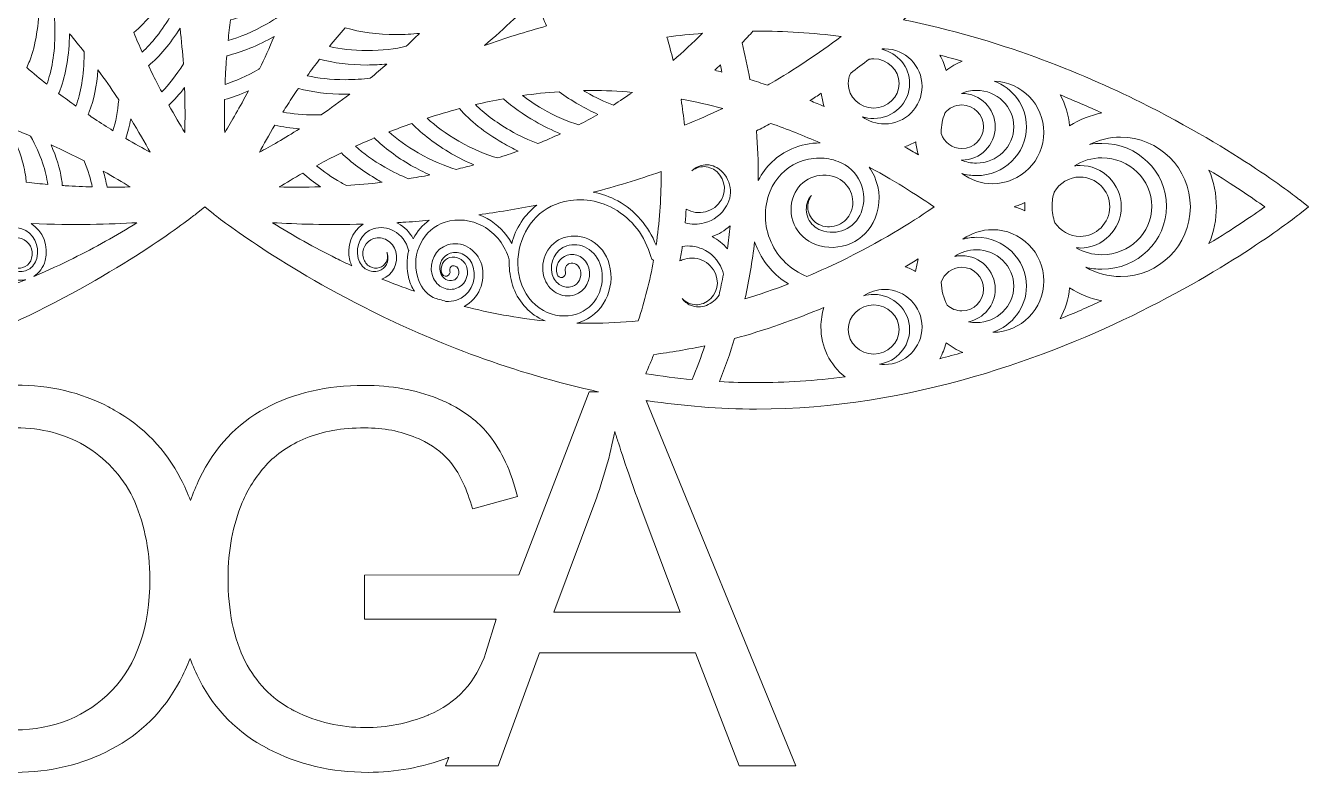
# Model space of a CAD drawing. Header units: millimetres. Extents: x -93 to 1481, y -1464 to 298.
# Drawn here: x 677 to 1119.8, y -1463.5 to -1205.6 of the extents above; entities that cross this region are included whole.
import ezdxf

# ---------------------------------------------------------------- set-up
doc = ezdxf.new("R2010")
doc.units = ezdxf.units.MM
doc.header["$MEASUREMENT"] = 0
doc.layers.add('Layer 1', color=7, linetype='Continuous')

msp = doc.modelspace()

# ---------------------------------------------------------------- linework, layer by layer
at = {"layer": 'Layer 1', "lineweight": 0}
for points, knots in [([(1116.83, -1265.8), (1115.97, -1265.11), (1095.41, -1248.71), (1061.91, -1232.06), (1041.16, -1221.74), (1012.66, -1210.11), (979.99, -1203.56), (1005.01, -1181.55), (1023.87, -1157.23), (1036.69, -1137.92), (1057.37, -1106.75), (1066.98, -1082.26), (1067.38, -1081.24), (1067.38, -1081.24), (1068.76, -1077.69), (1068.76, -1077.69), (1068.76, -1077.69), (1064.99, -1077.11), (1064.99, -1077.11), (1063.9, -1076.94), (1037.9, -1073.01), (1000.56, -1075.34), (977.43, -1076.79), (946.93, -1080.96), (915.37, -1091.62), (926.03, -1060.05), (930.2, -1029.56), (931.64, -1006.43), (933.97, -969.09), (930.05, -943.08), (929.88, -941.99), (929.88, -941.99), (929.3, -938.23), (929.3, -938.23), (929.3, -938.23), (925.75, -939.61), (925.75, -939.61), (924.72, -940.01), (900.24, -949.61), (869.07, -970.3), (849.76, -983.12), (825.43, -1001.98), (803.43, -1026.99), (796.88, -994.32), (785.24, -965.83), (774.93, -945.08), (758.28, -911.57), (741.88, -891.01), (741.19, -890.16), (741.19, -890.16), (738.8, -887.19), (738.8, -887.19), (738.8, -887.19), (736.41, -890.16), (736.41, -890.16), (735.72, -891.01), (719.32, -911.57), (702.67, -945.08), (692.36, -965.83), (680.72, -994.32), (674.17, -1026.99), (652.17, -1001.98), (627.84, -983.12), (608.53, -970.3), (577.36, -949.61), (552.88, -940.01), (551.85, -939.61), (551.85, -939.61), (548.3, -938.23), (548.3, -938.23), (548.3, -938.23), (547.72, -941.99), (547.72, -941.99), (547.55, -943.08), (543.63, -969.09), (545.96, -1006.43), (547.4, -1029.56), (551.57, -1060.05), (562.23, -1091.62), (530.67, -1080.96), (500.17, -1076.79), (477.04, -1075.34), (439.7, -1073.01), (413.7, -1076.94), (412.61, -1077.11), (412.61, -1077.11), (408.84, -1077.69), (408.84, -1077.69), (408.84, -1077.69), (410.22, -1081.24), (410.22, -1081.24), (410.62, -1082.26), (420.23, -1106.75), (440.91, -1137.92), (453.73, -1157.23), (472.59, -1181.55), (497.61, -1203.56), (464.94, -1210.11), (436.44, -1221.74), (415.69, -1232.06), (382.19, -1248.71), (361.63, -1265.11), (360.77, -1265.8), (360.77, -1265.8), (357.8, -1268.19), (357.8, -1268.19), (357.8, -1268.19), (360.77, -1270.57), (360.77, -1270.57), (361.63, -1271.26), (382.19, -1287.67), (415.69, -1304.32), (444.76, -1318.76), (488.99, -1335.81), (538.64, -1337.82), (538.64, -1337.82), (584.58, -1406.53), (584.58, -1406.53), (584.58, -1406.53), (584.58, -1461.27), (584.58, -1461.27), (584.58, -1461.27), (584.67, -1461.27), (584.67, -1461.27), (584.67, -1461.27), (584.67, -1461.32), (584.67, -1461.32), (584.67, -1461.32), (601.77, -1461.32), (601.77, -1461.32), (601.77, -1461.32), (601.77, -1406.58), (601.77, -1406.58), (601.77, -1406.58), (608.56, -1396.76), (608.56, -1396.76), (608.56, -1397.28), (608.55, -1397.81), (608.55, -1398.34), (608.55, -1409.68), (611.14, -1420.43), (616.33, -1430.6), (621.52, -1440.76), (629.14, -1448.79), (639.2, -1454.66), (639.85, -1455.04), (640.51, -1455.41), (641.17, -1455.76), (650.77, -1460.93), (661.56, -1463.52), (673.55, -1463.52), (685.35, -1463.52), (696.34, -1460.86), (706.52, -1455.54), (716.71, -1450.23), (724.58, -1442.4), (730.14, -1432.05), (731.5, -1429.51), (732.7, -1426.89), (733.73, -1424.18), (734.69, -1426.77), (735.79, -1429.29), (737.05, -1431.74), (742.34, -1442.03), (750.17, -1449.89), (760.54, -1455.32), (760.56, -1455.33), (760.57, -1455.33), (760.58, -1455.34), (760.6, -1455.35), (760.61, -1455.36), (760.63, -1455.37), (771, -1460.8), (782.53, -1463.52), (795.22, -1463.52), (804.63, -1463.52), (813.79, -1461.83), (822.73, -1458.45), (822.82, -1458.42), (822.92, -1458.38), (823.01, -1458.34), (823.01, -1458.34), (821.88, -1461.27), (821.88, -1461.27), (821.88, -1461.27), (821.98, -1461.27), (821.98, -1461.27), (821.98, -1461.27), (821.97, -1461.32), (821.97, -1461.32), (821.97, -1461.32), (840.12, -1461.32), (840.12, -1461.32), (840.12, -1461.32), (854.32, -1422.18), (854.32, -1422.18), (854.32, -1422.18), (908.28, -1422.18), (908.28, -1422.18), (908.28, -1422.18), (923.34, -1461.27), (923.34, -1461.27), (923.34, -1461.27), (923.4, -1461.27), (923.4, -1461.27), (923.4, -1461.27), (923.42, -1461.32), (923.42, -1461.32), (923.42, -1461.32), (942.9, -1461.32), (942.9, -1461.32), (942.9, -1461.32), (891.24, -1335.09), (891.24, -1335.09), (891.44, -1335.12), (891.65, -1335.15), (891.85, -1335.18), (891.84, -1335.17), (891.84, -1335.15), (891.83, -1335.14), (903.9, -1336.96), (916.44, -1338.02), (929.3, -1338.02), (982.85, -1338.02), (1030.97, -1319.69), (1061.91, -1304.32), (1095.41, -1287.67), (1115.97, -1271.26), (1116.83, -1270.57), (1116.83, -1270.57), (1119.8, -1268.19), (1119.8, -1268.19), (1119.8, -1268.19), (1116.83, -1265.8), (1116.83, -1265.8)], [0, 0, 0, 0, 1, 1, 1, 2, 2, 2, 3, 3, 3, 4, 4, 4, 5, 5, 5, 6, 6, 6, 7, 7, 7, 8, 8, 8, 9, 9, 9, 10, 10, 10, 11, 11, 11, 12, 12, 12, 13, 13, 13, 14, 14, 14, 15, 15, 15, 16, 16, 16, 17, 17, 17, 18, 18, 18, 19, 19, 19, 20, 20, 20, 21, 21, 21, 22, 22, 22, 23, 23, 23, 24, 24, 24, 25, 25, 25, 26, 26, 26, 27, 27, 27, 28, 28, 28, 29, 29, 29, 30, 30, 30, 31, 31, 31, 32, 32, 32, 33, 33, 33, 34, 34, 34, 35, 35, 35, 36, 36, 36, 37, 37, 37, 38, 38, 38, 39, 39, 39, 40, 40, 40, 41, 41, 41, 42, 42, 42, 43, 43, 43, 44, 44, 44, 45, 45, 45, 46, 46, 46, 47, 47, 47, 48, 48, 48, 49, 49, 49, 50, 50, 50, 51, 51, 51, 52, 52, 52, 53, 53, 53, 54, 54, 54, 55, 55, 55, 56, 56, 56, 57, 57, 57, 58, 58, 58, 59, 59, 59, 60, 60, 60, 61, 61, 61, 62, 62, 62, 63, 63, 63, 64, 64, 64, 65, 65, 65, 66, 66, 66, 67, 67, 67, 68, 68, 68, 69, 69, 69, 70, 70, 70, 71, 71, 71, 72, 72, 72, 73, 73, 73, 74, 74, 74, 75, 75, 75, 76, 76, 76, 77, 77, 77, 78, 78, 78, 78]), ([(726.76, -1192.55), (727.12, -1191.92), (727.47, -1191.29), (727.81, -1190.65), (728.31, -1193.27), (728.75, -1195.84), (729.15, -1198.35), (728.6, -1199.42), (728.02, -1200.5), (727.38, -1201.61), (724.04, -1207.39), (720.43, -1211.77), (717.2, -1214.72), (716.23, -1212.57), (715.26, -1210.32), (714.3, -1208), (718.68, -1204.36), (723.09, -1198.9), (726.76, -1192.55)], [0, 0, 0, 0, 1, 1, 1, 2, 2, 2, 3, 3, 3, 4, 4, 4, 5, 5, 5, 6, 6, 6, 6]), ([(764.36, -1196.75), (765.8, -1195.91), (767.19, -1195.04), (768.53, -1194.14), (767.7, -1196.59), (766.84, -1198.98), (765.96, -1201.3), (764.27, -1202.51), (762.41, -1203.72), (760.37, -1204.9), (755.4, -1207.77), (750.78, -1209.64), (746.87, -1210.7), (747.1, -1208.38), (747.38, -1205.99), (747.71, -1203.53), (752.88, -1202.37), (758.7, -1200.01), (764.36, -1196.75)], [0, 0, 0, 0, 1, 1, 1, 2, 2, 2, 3, 3, 3, 4, 4, 4, 5, 5, 5, 6, 6, 6, 6]), ([(855.06, -1194.12), (854.76, -1195.74), (854.68, -1197.4), (854.84, -1199.05), (855.05, -1201.35), (855.72, -1203.61), (856.83, -1205.68), (849.7, -1207.65), (842.55, -1209.89), (835.41, -1212.41), (842.31, -1206.5), (848.87, -1200.39), (855.06, -1194.12)], [0, 0, 0, 0, 1, 1, 1, 2, 2, 2, 3, 3, 3, 4, 4, 4, 4]), ([(684.27, -1225.8), (681.98, -1223.98), (679.66, -1222.07), (677.33, -1220.06), (677.69, -1219.32), (678.04, -1218.54), (678.36, -1217.7), (680.45, -1212.3), (681.6, -1205.17), (681.6, -1197.62), (681.6, -1197.35), (681.6, -1197.09), (681.6, -1196.82), (683.42, -1198.69), (685.19, -1200.56), (686.89, -1202.44), (687.02, -1204.11), (687.09, -1205.87), (687.09, -1207.72), (687.09, -1215.31), (685.88, -1221.52), (684.27, -1225.8)], [0, 0, 0, 0, 1, 1, 1, 2, 2, 2, 3, 3, 3, 4, 4, 4, 5, 5, 5, 6, 6, 6, 7, 7, 7, 7]), ([(688.36, -1228.98), (688.53, -1228.6), (688.7, -1228.21), (688.85, -1227.8), (690.88, -1222.55), (692.02, -1215.67), (692.09, -1208.37), (693.86, -1210.46), (695.54, -1212.54), (697.15, -1214.59), (697.16, -1214.81), (697.16, -1215.03), (697.16, -1215.25), (697.16, -1222.87), (695.94, -1229.08), (694.32, -1233.37), (692.38, -1231.99), (690.39, -1230.52), (688.36, -1228.98)], [0, 0, 0, 0, 1, 1, 1, 2, 2, 2, 3, 3, 3, 4, 4, 4, 5, 5, 5, 6, 6, 6, 6]), ([(719.39, -1219.44), (723.17, -1216.27), (726.96, -1211.76), (730.27, -1206.5), (730.79, -1210.86), (731.16, -1214.99), (731.42, -1218.83), (728.94, -1222.8), (726.35, -1226.01), (723.93, -1228.46), (722.97, -1226.64), (721.99, -1224.75), (721.02, -1222.8), (720.48, -1221.71), (719.94, -1220.59), (719.39, -1219.44)], [0, 0, 0, 0, 1, 1, 1, 2, 2, 2, 3, 3, 3, 4, 4, 4, 5, 5, 5, 5]), ([(781.83, -1212.84), (783.57, -1210.68), (785.38, -1208.5), (787.29, -1206.29), (792.32, -1207.85), (798.47, -1208.69), (804.92, -1208.69), (807.67, -1208.69), (810.36, -1208.54), (812.93, -1208.24), (811.41, -1209.78), (809.89, -1211.27), (808.37, -1212.72), (804.63, -1213.61), (800.06, -1214.18), (794.83, -1214.18), (789.85, -1214.18), (785.47, -1213.66), (781.83, -1212.84)], [0, 0, 0, 0, 1, 1, 1, 2, 2, 2, 3, 3, 3, 4, 4, 4, 5, 5, 5, 6, 6, 6, 6]), ([(910.65, -1208.23), (907.34, -1211.53), (903.95, -1214.68), (900.53, -1217.63), (899.86, -1214.92), (899.12, -1212.21), (898.32, -1209.53), (902.42, -1209), (906.56, -1208.56), (910.65, -1208.23)], [0, 0, 0, 0, 1, 1, 1, 2, 2, 2, 3, 3, 3, 3]), ([(934.14, -1225.52), (933.78, -1225.72), (933.43, -1225.93), (933.07, -1226.13), (931.06, -1225.47), (929.02, -1224.83), (926.99, -1224.23), (926.25, -1219.99), (925.35, -1215.73), (924.32, -1211.56), (925.6, -1210.2), (926.86, -1208.83), (928.07, -1207.48), (928.48, -1207.47), (928.89, -1207.47), (929.3, -1207.47), (938.8, -1207.47), (948.62, -1208.09), (958.53, -1209.31), (950.56, -1215.32), (942.37, -1220.77), (934.14, -1225.52)], [0, 0, 0, 0, 1, 1, 1, 2, 2, 2, 3, 3, 3, 4, 4, 4, 5, 5, 5, 6, 6, 6, 7, 7, 7, 7]), ([(745.8, -1225.88), (745.88, -1223.97), (745.97, -1222.01), (746.1, -1219.99), (746.18, -1218.69), (746.28, -1217.34), (746.39, -1215.97), (751.49, -1214.81), (757.2, -1212.49), (762.76, -1209.29), (761.08, -1213.28), (759.38, -1217.02), (757.71, -1220.47), (757.63, -1220.52), (757.56, -1220.57), (757.48, -1220.61), (753.26, -1223.05), (749.3, -1224.76), (745.8, -1225.88)], [0, 0, 0, 0, 1, 1, 1, 2, 2, 2, 3, 3, 3, 4, 4, 4, 5, 5, 5, 6, 6, 6, 6]), ([(794.83, -1219.18), (797.16, -1219.18), (799.45, -1219.07), (801.66, -1218.85), (799.75, -1220.53), (797.84, -1222.14), (795.95, -1223.69), (793.33, -1224.04), (790.43, -1224.25), (787.3, -1224.25), (782.27, -1224.25), (777.86, -1223.72), (774.2, -1222.89), (775.55, -1221.02), (776.97, -1219.1), (778.46, -1217.15), (783.24, -1218.47), (788.9, -1219.18), (794.83, -1219.18)], [0, 0, 0, 0, 1, 1, 1, 2, 2, 2, 3, 3, 3, 4, 4, 4, 5, 5, 5, 6, 6, 6, 6]), ([(961.8, -1221.96), (963.9, -1220.43), (966.05, -1218.83), (968.2, -1217.17), (968.71, -1217.08), (969.22, -1217.04), (969.74, -1217.04), (974.57, -1217.04), (978.5, -1220.85), (978.5, -1225.54), (978.5, -1230.23), (974.57, -1234.05), (969.74, -1234.05), (964.91, -1234.05), (960.98, -1230.23), (960.98, -1225.54), (960.98, -1224.29), (961.26, -1223.09), (961.8, -1221.96)], [0, 0, 0, 0, 1, 1, 1, 2, 2, 2, 3, 3, 3, 4, 4, 4, 5, 5, 5, 6, 6, 6, 6]), ([(986.44, -1226.57), (986.44, -1233.72), (980.63, -1239.53), (973.48, -1239.53), (970.71, -1239.53), (968.06, -1238.63), (965.88, -1237.06), (967.11, -1237.45), (968.41, -1237.66), (969.74, -1237.66), (976.59, -1237.66), (982.15, -1232.22), (982.15, -1225.54), (982.15, -1219.87), (978.02, -1215.01), (972.55, -1213.75), (972.6, -1213.71), (972.64, -1213.67), (972.69, -1213.64), (972.96, -1213.62), (973.22, -1213.61), (973.48, -1213.61), (980.63, -1213.61), (986.44, -1219.42), (986.44, -1226.57)], [0, 0, 0, 0, 1, 1, 1, 2, 2, 2, 3, 3, 3, 4, 4, 4, 5, 5, 5, 6, 6, 6, 7, 7, 7, 8, 8, 8, 8]), ([(1000.28, -1217.85), (998.32, -1218.68), (996.46, -1219.76), (994.74, -1221.06), (994.26, -1219.22), (993.54, -1217.44), (992.61, -1215.78), (995.15, -1216.43), (997.72, -1217.12), (1000.28, -1217.85)], [0, 0, 0, 0, 1, 1, 1, 2, 2, 2, 3, 3, 3, 3]), ([(698.52, -1236.29), (698.66, -1235.98), (698.79, -1235.66), (698.92, -1235.33), (700.48, -1231.3), (701.52, -1226.3), (701.94, -1220.89), (704.29, -1224.09), (706.44, -1227.18), (708.38, -1230.1), (708.62, -1230.46), (708.86, -1230.82), (709.1, -1231.18), (708.75, -1235.36), (708.03, -1238.96), (707.12, -1241.88), (705.05, -1240.6), (702.91, -1239.23), (700.71, -1237.77), (699.99, -1237.29), (699.26, -1236.8), (698.52, -1236.29)], [0, 0, 0, 0, 1, 1, 1, 2, 2, 2, 3, 3, 3, 4, 4, 4, 5, 5, 5, 6, 6, 6, 7, 7, 7, 7]), ([(914.88, -1221.01), (915.53, -1220.39), (916.18, -1219.77), (916.83, -1219.15), (917.01, -1219.96), (917.18, -1220.78), (917.34, -1221.6), (916.52, -1221.4), (915.7, -1221.2), (914.88, -1221.01)], [0, 0, 0, 0, 1, 1, 1, 2, 2, 2, 3, 3, 3, 3]), ([(1010.76, -1260.17), (1006.93, -1260.17), (1003.24, -1258.92), (1000.22, -1256.68), (1001.81, -1257.14), (1003.47, -1257.38), (1005.18, -1257.38), (1014.72, -1257.38), (1022.48, -1249.81), (1022.48, -1240.51), (1022.48, -1233.31), (1017.84, -1227.15), (1011.32, -1224.73), (1020.83, -1225.03), (1028.48, -1232.86), (1028.48, -1242.45), (1028.48, -1252.22), (1020.53, -1260.17), (1010.76, -1260.17)], [0, 0, 0, 0, 1, 1, 1, 2, 2, 2, 3, 3, 3, 4, 4, 4, 5, 5, 5, 6, 6, 6, 6]), ([(731.84, -1226.97), (732.04, -1232.93), (732.01, -1238.24), (731.9, -1242.44), (730.28, -1239.8), (728.4, -1236.61), (726.4, -1233.02), (728.25, -1231.28), (730.08, -1229.24), (731.84, -1226.97)], [0, 0, 0, 0, 1, 1, 1, 2, 2, 2, 3, 3, 3, 3]), ([(745.65, -1231.14), (748.29, -1230.4), (751.06, -1229.37), (753.86, -1228.1), (750.89, -1233.75), (748.02, -1238.65), (745.7, -1242.44), (745.61, -1239.25), (745.58, -1235.41), (745.65, -1231.14)], [0, 0, 0, 0, 1, 1, 1, 2, 2, 2, 3, 3, 3, 3]), ([(769.22, -1230.1), (769.83, -1229.17), (770.47, -1228.23), (771.13, -1227.27), (775.87, -1228.56), (781.46, -1229.25), (787.3, -1229.25), (787.84, -1229.25), (788.38, -1229.24), (788.92, -1229.22), (785.47, -1231.84), (782.12, -1234.23), (778.95, -1236.38), (778.29, -1236.4), (777.62, -1236.41), (776.93, -1236.41), (772.76, -1236.41), (769.01, -1236.04), (765.77, -1235.45), (766.86, -1233.71), (768.01, -1231.92), (769.22, -1230.1)], [0, 0, 0, 0, 1, 1, 1, 2, 2, 2, 3, 3, 3, 4, 4, 4, 5, 5, 5, 6, 6, 6, 7, 7, 7, 7]), ([(844.09, -1241.73), (839.08, -1238.83), (835.12, -1235.73), (832.23, -1232.86), (835.4, -1232.11), (838.63, -1231.43), (841.93, -1230.83), (845.03, -1233.6), (848.76, -1236.27), (852.85, -1238.63), (855.77, -1240.32), (858.73, -1241.76), (861.63, -1242.92), (859.02, -1244.13), (856.41, -1245.26), (853.8, -1246.32), (850.81, -1245.22), (847.53, -1243.71), (844.09, -1241.73)], [0, 0, 0, 0, 1, 1, 1, 2, 2, 2, 3, 3, 3, 4, 4, 4, 5, 5, 5, 6, 6, 6, 6]), ([(855.35, -1234.3), (852.78, -1232.82), (850.49, -1231.28), (848.48, -1229.75), (852.62, -1229.15), (856.84, -1228.69), (861.13, -1228.39), (863.25, -1229.96), (865.54, -1231.47), (867.97, -1232.87), (870.15, -1234.13), (872.36, -1235.26), (874.55, -1236.23), (874.54, -1236.24), (874.52, -1236.25), (874.5, -1236.26), (872.32, -1237.52), (870.13, -1238.71), (867.93, -1239.85), (864.22, -1238.75), (859.93, -1236.95), (855.35, -1234.3)], [0, 0, 0, 0, 1, 1, 1, 2, 2, 2, 3, 3, 3, 4, 4, 4, 5, 5, 5, 6, 6, 6, 7, 7, 7, 7]), ([(870.47, -1228.54), (870.16, -1228.37), (869.87, -1228.19), (869.58, -1228.01), (870.48, -1228), (871.38, -1227.98), (872.28, -1227.98), (876.9, -1227.98), (881.66, -1228.2), (886.46, -1228.62), (884.28, -1230.15), (882.08, -1231.62), (879.87, -1233.01), (876.96, -1231.93), (873.79, -1230.46), (870.47, -1228.54)], [0, 0, 0, 0, 1, 1, 1, 2, 2, 2, 3, 3, 3, 4, 4, 4, 5, 5, 5, 5]), ([(903.45, -1230.98), (908.11, -1231.85), (912.85, -1232.92), (917.61, -1234.18), (913.32, -1236.22), (908.9, -1238.16), (904.43, -1239.99), (904.11, -1237.02), (903.72, -1234.05), (903.26, -1231.13), (903.32, -1231.08), (903.39, -1231.03), (903.45, -1230.98)], [0, 0, 0, 0, 1, 1, 1, 2, 2, 2, 3, 3, 3, 4, 4, 4, 4]), ([(947.72, -1231.47), (949.03, -1230.65), (950.34, -1229.81), (951.64, -1228.96), (951.81, -1230.51), (952.14, -1232.03), (952.63, -1233.5), (951, -1232.81), (949.36, -1232.13), (947.72, -1231.47)], [0, 0, 0, 0, 1, 1, 1, 2, 2, 2, 3, 3, 3, 3]), ([(1000.18, -1252.03), (1006.53, -1252.03), (1011.7, -1246.86), (1011.7, -1240.51), (1011.7, -1234.15), (1006.53, -1228.98), (1000.18, -1228.98), (1000.12, -1228.98), (1000.06, -1228.98), (1000, -1228.99), (1001.62, -1228.29), (1003.38, -1227.93), (1005.18, -1227.93), (1012.31, -1227.93), (1018.12, -1233.57), (1018.12, -1240.51), (1018.12, -1247.44), (1012.31, -1253.09), (1005.18, -1253.09), (1003.35, -1253.09), (1001.59, -1252.71), (999.99, -1252.03), (1000.05, -1252.03), (1000.12, -1252.03), (1000.18, -1252.03)], [0, 0, 0, 0, 1, 1, 1, 2, 2, 2, 3, 3, 3, 4, 4, 4, 5, 5, 5, 6, 6, 6, 7, 7, 7, 8, 8, 8, 8]), ([(1048.51, -1235.75), (1044.57, -1236.54), (1040.79, -1238.05), (1037.38, -1240.2), (1037.06, -1236.48), (1035.93, -1232.81), (1034.11, -1229.51), (1038.93, -1231.48), (1043.75, -1233.57), (1048.51, -1235.75)], [0, 0, 0, 0, 1, 1, 1, 2, 2, 2, 3, 3, 3, 3]), ([(826.48, -1245.48), (822.01, -1242.89), (818.37, -1240.15), (815.59, -1237.54), (819.17, -1236.37), (822.88, -1235.27), (826.69, -1234.25), (830.32, -1238.42), (835.56, -1242.57), (841.59, -1246.06), (843.39, -1247.1), (845.22, -1248.05), (847.03, -1248.9), (844.67, -1249.74), (842.31, -1250.54), (839.96, -1251.28), (836.05, -1250.21), (831.44, -1248.34), (826.48, -1245.48)], [0, 0, 0, 0, 1, 1, 1, 2, 2, 2, 3, 3, 3, 4, 4, 4, 5, 5, 5, 6, 6, 6, 6]), ([(993.04, -1242.88), (993.04, -1242.73), (993.03, -1242.59), (993.03, -1242.45), (993.03, -1240.12), (993.48, -1237.87), (994.34, -1235.77), (995.72, -1234.07), (997.82, -1232.98), (1000.18, -1232.98), (1004.33, -1232.98), (1007.7, -1236.36), (1007.7, -1240.51), (1007.7, -1244.65), (1004.33, -1248.03), (1000.18, -1248.03), (996.86, -1248.03), (994.04, -1245.87), (993.04, -1242.88)], [0, 0, 0, 0, 1, 1, 1, 2, 2, 2, 3, 3, 3, 4, 4, 4, 5, 5, 5, 6, 6, 6, 6]), ([(711.5, -1244.54), (712.22, -1242.48), (712.81, -1240.19), (713.26, -1237.75), (715.93, -1242.11), (718.18, -1246.08), (719.95, -1249.34), (717.5, -1248.01), (714.63, -1246.4), (711.5, -1244.54)], [0, 0, 0, 0, 1, 1, 1, 2, 2, 2, 3, 3, 3, 3]), ([(812.5, -1249.52), (808.44, -1247.17), (805.06, -1244.69), (802.4, -1242.3), (804.95, -1241.29), (807.59, -1240.3), (810.31, -1239.34), (813.85, -1243.05), (818.6, -1246.7), (823.98, -1249.81), (826.56, -1251.29), (829.16, -1252.59), (831.73, -1253.67), (829.68, -1254.22), (827.64, -1254.74), (825.62, -1255.22), (821.79, -1254.13), (817.31, -1252.29), (812.5, -1249.52)], [0, 0, 0, 0, 1, 1, 1, 2, 2, 2, 3, 3, 3, 4, 4, 4, 5, 5, 5, 6, 6, 6, 6]), ([(929.26, -1241.95), (930.96, -1241.09), (932.63, -1240.21), (934.25, -1239.33), (939.91, -1241.34), (945.6, -1243.61), (951.23, -1246.11), (947.91, -1246.08), (944.59, -1246.75), (941.47, -1248.12), (936.39, -1250.35), (932.35, -1254.18), (929.91, -1259.03), (929.91, -1258.64), (929.91, -1258.24), (929.91, -1257.86), (929.91, -1252.58), (929.69, -1247.23), (929.26, -1241.95)], [0, 0, 0, 0, 1, 1, 1, 2, 2, 2, 3, 3, 3, 4, 4, 4, 5, 5, 5, 6, 6, 6, 6]), ([(671.04, -1240.7), (673.67, -1241.68), (676.22, -1242.69), (678.67, -1243.71), (682.24, -1250.26), (684.06, -1256.13), (684.57, -1260.43), (682.19, -1260.22), (679.72, -1259.96), (677.17, -1259.66), (677.12, -1258.87), (677.02, -1258.05), (676.89, -1257.19), (676.11, -1252.2), (674.06, -1246.43), (671.04, -1240.7)], [0, 0, 0, 0, 1, 1, 1, 2, 2, 2, 3, 3, 3, 4, 4, 4, 5, 5, 5, 5]), ([(762.99, -1239.98), (765.66, -1240.57), (768.54, -1240.98), (771.56, -1241.21), (766.28, -1244.52), (761.48, -1247.26), (757.65, -1249.34), (759.11, -1246.65), (760.9, -1243.46), (762.99, -1239.98)], [0, 0, 0, 0, 1, 1, 1, 2, 2, 2, 3, 3, 3, 3]), ([(1054.98, -1292.26), (1050.74, -1292.26), (1046.61, -1291.13), (1042.99, -1289.04), (1044.78, -1289.5), (1046.64, -1289.73), (1048.53, -1289.73), (1060.83, -1289.73), (1070.84, -1279.97), (1070.84, -1267.98), (1070.84, -1255.99), (1060.83, -1246.24), (1048.53, -1246.24), (1047.09, -1246.24), (1045.65, -1246.37), (1044.24, -1246.64), (1047.54, -1244.99), (1051.2, -1244.11), (1054.98, -1244.11), (1068.26, -1244.11), (1079.06, -1254.91), (1079.06, -1268.19), (1079.06, -1281.46), (1068.26, -1292.26), (1054.98, -1292.26)], [0, 0, 0, 0, 1, 1, 1, 2, 2, 2, 3, 3, 3, 4, 4, 4, 5, 5, 5, 6, 6, 6, 7, 7, 7, 8, 8, 8, 8]), ([(693.41, -1250.41), (694.69, -1251.04), (695.93, -1251.68), (697.14, -1252.3), (698.55, -1255.64), (699.47, -1258.69), (699.97, -1261.3), (697.01, -1261.22), (693.87, -1261.09), (690.6, -1260.89), (690.28, -1260.87), (689.95, -1260.84), (689.63, -1260.82), (689.57, -1260.13), (689.49, -1259.42), (689.38, -1258.68), (688.81, -1255.02), (687.55, -1250.94), (685.73, -1246.77), (688.43, -1247.99), (691, -1249.22), (693.41, -1250.41)], [0, 0, 0, 0, 1, 1, 1, 2, 2, 2, 3, 3, 3, 4, 4, 4, 5, 5, 5, 6, 6, 6, 7, 7, 7, 7]), ([(790.83, -1247.24), (792.9, -1246.29), (795.07, -1245.34), (797.31, -1244.38), (800.73, -1247.75), (805.1, -1251.02), (810, -1253.85), (812.16, -1255.09), (814.34, -1256.2), (816.5, -1257.17), (813.98, -1257.65), (811.52, -1258.08), (809.1, -1258.46), (806.54, -1257.43), (803.8, -1256.12), (800.94, -1254.47), (796.87, -1252.12), (793.5, -1249.64), (790.83, -1247.24)], [0, 0, 0, 0, 1, 1, 1, 2, 2, 2, 3, 3, 3, 4, 4, 4, 5, 5, 5, 6, 6, 6, 6]), ([(985.2, -1250.23), (983.63, -1249.28), (982.04, -1248.34), (980.43, -1247.42), (981.75, -1246.98), (983.02, -1246.41), (984.24, -1245.73), (984.43, -1247.25), (984.75, -1248.76), (985.2, -1250.23)], [0, 0, 0, 0, 1, 1, 1, 2, 2, 2, 3, 3, 3, 3]), ([(777.35, -1253.95), (779.51, -1252.78), (781.8, -1251.6), (784.19, -1250.41), (784.77, -1250.12), (785.37, -1249.83), (785.97, -1249.54), (789.35, -1252.83), (793.64, -1256.03), (798.44, -1258.8), (798.98, -1259.11), (799.52, -1259.41), (800.06, -1259.7), (795.7, -1260.22), (791.56, -1260.58), (787.72, -1260.84), (787.12, -1260.51), (786.5, -1260.17), (785.88, -1259.82), (782.58, -1257.91), (779.73, -1255.91), (777.35, -1253.95)], [0, 0, 0, 0, 1, 1, 1, 2, 2, 2, 3, 3, 3, 4, 4, 4, 5, 5, 5, 6, 6, 6, 7, 7, 7, 7]), ([(960.38, -1285.96), (955.9, -1288.19), (951.3, -1290.29), (946.7, -1292.22), (941.12, -1289.99), (936.72, -1285.78), (934.3, -1280.33), (931.81, -1274.74), (931.69, -1268.52), (933.96, -1262.8), (935.72, -1258.35), (939.14, -1254.82), (943.58, -1252.88), (945.95, -1251.84), (948.47, -1251.32), (950.98, -1251.32), (953.17, -1251.32), (955.36, -1251.71), (957.46, -1252.5), (960.93, -1253.82), (963.66, -1256.38), (965.15, -1259.73), (966.64, -1263.08), (966.72, -1266.81), (965.36, -1270.23), (963.21, -1275.64), (957.01, -1278.35), (951.54, -1276.28), (949.55, -1275.53), (947.99, -1274.07), (947.14, -1272.15), (946.29, -1270.24), (946.24, -1268.11), (947.02, -1266.15), (947.32, -1265.41), (947.75, -1264.75), (948.29, -1264.21), (947.96, -1264.64), (947.69, -1265.12), (947.48, -1265.64), (946.8, -1267.36), (946.84, -1269.24), (947.59, -1270.92), (948.33, -1272.6), (949.7, -1273.89), (951.44, -1274.55), (953.45, -1275.31), (955.64, -1275.25), (957.61, -1274.38), (959.58, -1273.52), (961.1, -1271.95), (961.89, -1269.97), (962.8, -1267.66), (962.76, -1265.14), (961.76, -1262.87), (960.75, -1260.59), (958.89, -1258.84), (956.54, -1257.95), (950.83, -1255.79), (944.37, -1258.63), (942.13, -1264.27), (940.83, -1267.53), (940.9, -1271.08), (942.33, -1274.27), (943.75, -1277.46), (946.34, -1279.9), (949.64, -1281.15), (957.81, -1284.23), (967.05, -1280.18), (970.25, -1272.12), (972.13, -1267.39), (972.03, -1262.23), (969.97, -1257.61), (969.47, -1256.5), (968.87, -1255.45), (968.18, -1254.46), (978.23, -1259.9), (986.05, -1265.02), (990.62, -1268.19), (984.86, -1272.17), (974.15, -1279.13), (960.38, -1285.96)], [0, 0, 0, 0, 1, 1, 1, 2, 2, 2, 3, 3, 3, 4, 4, 4, 5, 5, 5, 6, 6, 6, 7, 7, 7, 8, 8, 8, 9, 9, 9, 10, 10, 10, 11, 11, 11, 12, 12, 12, 13, 13, 13, 14, 14, 14, 15, 15, 15, 16, 16, 16, 17, 17, 17, 18, 18, 18, 19, 19, 19, 20, 20, 20, 21, 21, 21, 22, 22, 22, 23, 23, 23, 24, 24, 24, 25, 25, 25, 26, 26, 26, 27, 27, 27, 27]), ([(1039.04, -1254.02), (1041.76, -1252.26), (1045.03, -1251.24), (1048.53, -1251.24), (1058.03, -1251.24), (1065.76, -1258.75), (1065.76, -1267.98), (1065.76, -1277.21), (1058.03, -1284.73), (1048.53, -1284.73), (1045.29, -1284.73), (1042.26, -1283.85), (1039.67, -1282.33), (1040.1, -1282.37), (1040.53, -1282.39), (1040.97, -1282.39), (1048.83, -1282.39), (1055.23, -1276), (1055.23, -1268.14), (1055.23, -1260.28), (1048.83, -1253.88), (1040.97, -1253.88), (1040.32, -1253.88), (1039.67, -1253.93), (1039.04, -1254.02)], [0, 0, 0, 0, 1, 1, 1, 2, 2, 2, 3, 3, 3, 4, 4, 4, 5, 5, 5, 6, 6, 6, 7, 7, 7, 8, 8, 8, 8]), ([(713.06, -1261.29), (710.71, -1261.35), (708.01, -1261.39), (705.06, -1261.37), (704.77, -1259.61), (704.33, -1257.76), (703.75, -1255.85), (707.3, -1257.83), (710.44, -1259.69), (713.06, -1261.29)], [0, 0, 0, 0, 1, 1, 1, 2, 2, 2, 3, 3, 3, 3]), ([(778.8, -1261.26), (773.33, -1261.42), (768.46, -1261.39), (764.54, -1261.29), (766.86, -1259.87), (769.6, -1258.24), (772.67, -1256.52), (774.51, -1258.15), (776.58, -1259.75), (778.8, -1261.26)], [0, 0, 0, 0, 1, 1, 1, 2, 2, 2, 3, 3, 3, 3]), ([(881.42, -1266.15), (878.71, -1264.65), (875.83, -1263.64), (872.89, -1263.13), (880.57, -1261.13), (888.43, -1258.78), (896.35, -1256), (896.36, -1256.62), (896.36, -1257.24), (896.36, -1257.86), (896.36, -1265.8), (895.78, -1273.68), (894.62, -1281.44), (892.04, -1274.9), (887.36, -1269.44), (881.42, -1266.15)], [0, 0, 0, 0, 1, 1, 1, 2, 2, 2, 3, 3, 3, 4, 4, 4, 5, 5, 5, 5]), ([(918.98, -1267.84), (917.27, -1270.77), (914.53, -1272.87), (911.26, -1273.73), (909.06, -1274.31), (906.78, -1274.29), (904.63, -1273.67), (904.77, -1272.09), (904.9, -1270.52), (905, -1268.96), (907.04, -1270.15), (909.42, -1270.47), (911.7, -1269.87), (914.01, -1269.27), (915.95, -1267.8), (917.15, -1265.73), (919.28, -1262.07), (918.05, -1257.34), (914.41, -1255.2), (912.88, -1254.3), (911.09, -1254.05), (909.37, -1254.51), (908.47, -1254.75), (907.64, -1255.16), (906.94, -1255.72), (907.82, -1254.85), (908.91, -1254.21), (910.14, -1253.89), (911.98, -1253.4), (913.9, -1253.67), (915.55, -1254.63), (917.76, -1255.93), (919.33, -1258.02), (919.98, -1260.52), (920.63, -1263.01), (920.27, -1265.61), (918.98, -1267.84)], [0, 0, 0, 0, 1, 1, 1, 2, 2, 2, 3, 3, 3, 4, 4, 4, 5, 5, 5, 6, 6, 6, 7, 7, 7, 8, 8, 8, 9, 9, 9, 10, 10, 10, 11, 11, 11, 12, 12, 12, 12]), ([(1085.5, -1280.88), (1087.18, -1276.84), (1088.06, -1272.51), (1088.06, -1268.19), (1088.06, -1263.86), (1087.18, -1259.53), (1085.5, -1255.5), (1093.83, -1260.58), (1100.37, -1265.04), (1104.77, -1268.19), (1100.37, -1271.33), (1093.84, -1275.79), (1085.5, -1280.88)], [0, 0, 0, 0, 1, 1, 1, 2, 2, 2, 3, 3, 3, 4, 4, 4, 4]), ([(1032.33, -1273.65), (1031.67, -1271.88), (1031.31, -1269.97), (1031.31, -1267.98), (1031.31, -1266.27), (1031.58, -1264.61), (1032.07, -1263.05), (1033.84, -1259.97), (1037.17, -1257.88), (1040.97, -1257.88), (1046.63, -1257.88), (1051.23, -1262.49), (1051.23, -1268.14), (1051.23, -1273.79), (1046.63, -1278.39), (1040.97, -1278.39), (1037.34, -1278.39), (1034.15, -1276.5), (1032.33, -1273.65)], [0, 0, 0, 0, 1, 1, 1, 2, 2, 2, 3, 3, 3, 4, 4, 4, 5, 5, 5, 6, 6, 6, 6]), ([(878.46, -1287.97), (877.51, -1284.45), (875.21, -1281.46), (872.16, -1279.77), (869.29, -1278.18), (866.01, -1277.83), (862.91, -1278.78), (857.47, -1280.44), (854.31, -1286.51), (855.87, -1292.3), (856.52, -1294.7), (858.08, -1296.73), (860.17, -1297.88), (862.13, -1298.97), (864.38, -1299.21), (866.51, -1298.56), (870.26, -1297.41), (872.44, -1293.24), (871.37, -1289.25), (870.92, -1287.58), (869.82, -1286.15), (868.36, -1285.34), (866.98, -1284.58), (865.39, -1284.41), (863.89, -1284.87), (861.21, -1285.69), (859.65, -1288.65), (860.41, -1291.48), (860.63, -1292.28), (861.45, -1292.76), (862.25, -1292.54), (863.05, -1292.33), (863.52, -1291.5), (863.31, -1290.7), (862.96, -1289.42), (863.61, -1288.09), (864.76, -1287.73), (865.48, -1287.52), (866.24, -1287.6), (866.91, -1287.97), (867.67, -1288.39), (868.23, -1289.12), (868.47, -1290.03), (869.13, -1292.47), (867.86, -1295.01), (865.63, -1295.69), (864.29, -1296.1), (862.86, -1295.95), (861.62, -1295.26), (860.22, -1294.49), (859.21, -1293.16), (858.77, -1291.52), (857.63, -1287.27), (859.88, -1282.84), (863.78, -1281.64), (866.1, -1280.94), (868.56, -1281.2), (870.7, -1282.39), (873.09, -1283.71), (874.81, -1285.97), (875.56, -1288.75), (877.47, -1295.83), (873.7, -1303.21), (867.16, -1305.21), (863.32, -1306.38), (859.25, -1305.94), (855.69, -1303.97), (851.77, -1301.8), (848.93, -1298.09), (847.7, -1293.52), (847.08, -1291.23), (846.84, -1288.92), (846.92, -1286.66), (846.94, -1286.52), (846.95, -1286.38), (846.93, -1286.24), (847.41, -1277.34), (853, -1269.34), (861.39, -1266.78), (867.61, -1264.88), (874.2, -1265.58), (879.97, -1268.77), (886.3, -1272.28), (890.88, -1278.26), (892.86, -1285.62), (892.99, -1286.1), (893.34, -1286.46), (893.77, -1286.63), (892.47, -1293.72), (890.7, -1300.71), (888.44, -1307.56), (882.96, -1308.11), (877.53, -1308.39), (872.28, -1308.39), (870.59, -1308.39), (868.91, -1308.36), (867.23, -1308.3), (867.5, -1308.23), (867.77, -1308.16), (868.04, -1308.08), (876.1, -1305.61), (880.78, -1296.59), (878.46, -1287.97)], [0, 0, 0, 0, 1, 1, 1, 2, 2, 2, 3, 3, 3, 4, 4, 4, 5, 5, 5, 6, 6, 6, 7, 7, 7, 8, 8, 8, 9, 9, 9, 10, 10, 10, 11, 11, 11, 12, 12, 12, 13, 13, 13, 14, 14, 14, 15, 15, 15, 16, 16, 16, 17, 17, 17, 18, 18, 18, 19, 19, 19, 20, 20, 20, 21, 21, 21, 22, 22, 22, 23, 23, 23, 24, 24, 24, 25, 25, 25, 26, 26, 26, 27, 27, 27, 28, 28, 28, 29, 29, 29, 30, 30, 30, 31, 31, 31, 32, 32, 32, 33, 33, 33, 34, 34, 34, 34]), ([(847.2, -1395.34), (847.2, -1395.34), (793.91, -1395.43), (793.91, -1395.43), (793.91, -1395.43), (793.91, -1410.59), (793.91, -1410.59), (793.91, -1410.59), (793.99, -1410.59), (793.99, -1410.59), (793.99, -1410.59), (793.99, -1410.63), (793.99, -1410.63), (793.99, -1410.63), (839.44, -1410.63), (839.44, -1410.63), (839.44, -1410.63), (835.83, -1422.14), (835.83, -1422.14), (832.76, -1431.9), (825.54, -1439.84), (816.07, -1443.69), (816, -1443.72), (815.93, -1443.75), (815.86, -1443.78), (808.8, -1446.63), (801.58, -1448.05), (794.17, -1448.05), (785.65, -1448.05), (777.6, -1446.17), (770.02, -1442.41), (769.57, -1442.19), (769.13, -1441.95), (768.69, -1441.72), (761.8, -1437.96), (756.5, -1432.44), (752.78, -1425.18), (748.82, -1417.42), (746.83, -1407.78), (746.83, -1396.26), (746.83, -1386.92), (748.48, -1378.25), (751.77, -1370.26), (753.71, -1365.62), (756.43, -1361.36), (759.92, -1357.48), (763.42, -1353.6), (768.02, -1350.47), (773.72, -1348.09), (779.42, -1345.71), (786.18, -1344.52), (793.99, -1344.52), (800.51, -1344.52), (806.45, -1345.66), (811.8, -1347.92), (812.79, -1348.34), (813.74, -1348.78), (814.65, -1349.26), (818.59, -1351.32), (821.73, -1353.87), (824.05, -1356.91), (826.93, -1360.67), (829.34, -1365.84), (831.28, -1372.42), (831.28, -1372.42), (831.35, -1372.4), (831.35, -1372.4), (831.35, -1372.42), (831.36, -1372.44), (831.37, -1372.47), (831.37, -1372.47), (846.79, -1368.23), (846.79, -1368.23), (844.56, -1359.54), (841.3, -1352.49), (837.01, -1347.08), (833.78, -1343.01), (829.62, -1339.61), (824.54, -1336.89), (822.85, -1335.98), (821.06, -1335.15), (819.16, -1334.39), (811.61, -1331.36), (803.16, -1329.85), (793.82, -1329.85), (780.95, -1329.85), (769.58, -1332.49), (759.71, -1337.78), (749.83, -1343.07), (742.27, -1351.16), (737.01, -1362.06), (735.81, -1364.54), (734.76, -1367.06), (733.84, -1369.63), (732.89, -1367.08), (731.8, -1364.6), (730.56, -1362.2), (725.28, -1352), (717.6, -1344.05), (707.54, -1338.35), (706.9, -1337.99), (706.26, -1337.64), (705.61, -1337.3), (696.02, -1332.27), (685.33, -1329.76), (673.56, -1329.76), (666.22, -1329.76), (659.4, -1330.66), (653.09, -1332.44), (653.09, -1332.44), (653.33, -1332.09), (653.33, -1332.09), (653.33, -1332.09), (653.22, -1332.09), (653.22, -1332.09), (653.22, -1332.09), (653.25, -1332.05), (653.25, -1332.05), (653.25, -1332.05), (633.33, -1332.05), (633.33, -1332.05), (633.33, -1332.05), (608.3, -1370.04), (608.3, -1370.04), (602.79, -1378.48), (598.09, -1386.08), (594.22, -1392.82), (590.18, -1385.57), (585.82, -1378.31), (581.14, -1371.05), (581.14, -1371.05), (559.4, -1337.81), (559.4, -1337.81), (559.56, -1337.8), (559.71, -1337.79), (559.86, -1337.79), (559.85, -1337.77), (559.84, -1337.75), (559.83, -1337.74), (608.72, -1335.38), (652.21, -1318.58), (680.91, -1304.32), (714.41, -1287.67), (734.97, -1271.26), (735.83, -1270.57), (735.83, -1270.57), (738.8, -1268.19), (738.8, -1268.19), (738.8, -1268.19), (741.77, -1270.57), (741.77, -1270.57), (742.63, -1271.26), (763.19, -1287.67), (796.69, -1304.32), (816.13, -1313.98), (842.36, -1324.8), (872.45, -1331.52), (872.43, -1331.52), (872.42, -1331.53), (872.41, -1331.53), (873.19, -1331.71), (873.97, -1331.88), (874.76, -1332.05), (874.76, -1332.05), (871.51, -1332.05), (871.51, -1332.05), (871.51, -1332.05), (847.2, -1395.34), (847.2, -1395.34)], [0, 0, 0, 0, 1, 1, 1, 2, 2, 2, 3, 3, 3, 4, 4, 4, 5, 5, 5, 6, 6, 6, 7, 7, 7, 8, 8, 8, 9, 9, 9, 10, 10, 10, 11, 11, 11, 12, 12, 12, 13, 13, 13, 14, 14, 14, 15, 15, 15, 16, 16, 16, 17, 17, 17, 18, 18, 18, 19, 19, 19, 20, 20, 20, 21, 21, 21, 22, 22, 22, 23, 23, 23, 24, 24, 24, 25, 25, 25, 26, 26, 26, 27, 27, 27, 28, 28, 28, 29, 29, 29, 30, 30, 30, 31, 31, 31, 32, 32, 32, 33, 33, 33, 34, 34, 34, 35, 35, 35, 36, 36, 36, 37, 37, 37, 38, 38, 38, 39, 39, 39, 40, 40, 40, 41, 41, 41, 42, 42, 42, 43, 43, 43, 44, 44, 44, 45, 45, 45, 46, 46, 46, 47, 47, 47, 48, 48, 48, 49, 49, 49, 50, 50, 50, 51, 51, 51, 52, 52, 52, 53, 53, 53, 54, 54, 54, 55, 55, 55, 56, 56, 56, 56]), ([(853.45, -1267.57), (849.23, -1270.82), (846.19, -1275.51), (844.78, -1280.78), (842.79, -1277.18), (839.86, -1274.19), (836.34, -1272.24), (835.38, -1271.71), (834.4, -1271.27), (833.4, -1270.91), (839.73, -1270.04), (846.45, -1268.94), (853.45, -1267.57)], [0, 0, 0, 0, 1, 1, 1, 2, 2, 2, 3, 3, 3, 4, 4, 4, 4]), ([(1021.93, -1269.51), (1020.72, -1268.95), (1019.48, -1268.49), (1018.21, -1268.12), (1019.48, -1267.75), (1020.73, -1267.28), (1021.94, -1266.72), (1021.92, -1267.21), (1021.91, -1267.7), (1021.91, -1268.19), (1021.91, -1268.63), (1021.92, -1269.07), (1021.93, -1269.51)], [0, 0, 0, 0, 1, 1, 1, 2, 2, 2, 3, 3, 3, 4, 4, 4, 4]), ([(673.47, -1289.16), (674.59, -1289.51), (675.78, -1289.38), (676.82, -1288.81), (677.9, -1288.21), (678.71, -1287.15), (679.04, -1285.92), (679.82, -1283.03), (678.23, -1279.99), (675.49, -1279.16), (673.96, -1278.69), (672.33, -1278.86), (670.92, -1279.64), (669.42, -1280.47), (668.3, -1281.93), (667.84, -1283.64), (666.74, -1287.72), (668.98, -1292), (672.82, -1293.18), (673.62, -1293.42), (674.44, -1293.54), (675.26, -1293.54), (675.84, -1293.54), (676.42, -1293.48), (676.99, -1293.35), (671.61, -1295.54), (665.8, -1297.66), (659.64, -1299.59), (661.36, -1297.79), (662.64, -1295.54), (663.31, -1293.04), (664.21, -1289.73), (664.17, -1286.36), (663.38, -1283.26), (663.4, -1283.21), (663.43, -1283.16), (663.44, -1283.1), (664.22, -1280.22), (666, -1277.89), (668.46, -1276.53), (670.69, -1275.3), (673.23, -1275.02), (675.62, -1275.75), (679.67, -1276.99), (682, -1281.58), (680.82, -1285.98), (680.36, -1287.68), (679.31, -1289.06), (677.86, -1289.86), (676.57, -1290.57), (675.09, -1290.73), (673.7, -1290.31), (671.38, -1289.6), (670.06, -1286.96), (670.74, -1284.42), (670.79, -1284.24), (670.85, -1284.07), (670.92, -1283.9), (670.89, -1283.99), (670.86, -1284.08), (670.83, -1284.18), (670.26, -1286.31), (671.44, -1288.54), (673.47, -1289.16)], [0, 0, 0, 0, 1, 1, 1, 2, 2, 2, 3, 3, 3, 4, 4, 4, 5, 5, 5, 6, 6, 6, 7, 7, 7, 8, 8, 8, 9, 9, 9, 10, 10, 10, 11, 11, 11, 12, 12, 12, 13, 13, 13, 14, 14, 14, 15, 15, 15, 16, 16, 16, 17, 17, 17, 18, 18, 18, 19, 19, 19, 20, 20, 20, 21, 21, 21, 21]), ([(683.71, -1286.76), (685.07, -1281.72), (682.95, -1276.47), (678.87, -1273.96), (693.61, -1274.55), (706.2, -1274.19), (715.37, -1273.65), (708.38, -1278.05), (700.86, -1282.27), (693.41, -1285.96), (689.3, -1288), (684.73, -1290.12), (679.78, -1292.2), (681.68, -1290.99), (683.1, -1289.03), (683.71, -1286.76)], [0, 0, 0, 0, 1, 1, 1, 2, 2, 2, 3, 3, 3, 4, 4, 4, 5, 5, 5, 5]), ([(788.89, -1286.76), (789.06, -1287.38), (789.29, -1287.98), (789.57, -1288.55), (787.7, -1287.68), (785.9, -1286.81), (784.19, -1285.96), (776.74, -1282.27), (769.22, -1278.05), (762.23, -1273.65), (770.29, -1274.13), (780.99, -1274.46), (793.47, -1274.13), (789.56, -1276.71), (787.56, -1281.83), (788.89, -1286.76)], [0, 0, 0, 0, 1, 1, 1, 2, 2, 2, 3, 3, 3, 4, 4, 4, 5, 5, 5, 5]), ([(804.76, -1283.64), (804.3, -1281.93), (803.18, -1280.47), (801.69, -1279.64), (800.27, -1278.86), (798.65, -1278.69), (797.11, -1279.16), (794.38, -1279.99), (792.78, -1283.03), (793.56, -1285.92), (793.9, -1287.15), (794.71, -1288.21), (795.79, -1288.81), (796.83, -1289.38), (798.02, -1289.51), (799.14, -1289.16), (801.16, -1288.54), (802.35, -1286.31), (801.77, -1284.18), (801.75, -1284.08), (801.72, -1283.99), (801.69, -1283.9), (801.76, -1284.07), (801.82, -1284.24), (801.87, -1284.42), (802.55, -1286.96), (801.22, -1289.6), (798.91, -1290.31), (797.51, -1290.73), (796.04, -1290.57), (794.74, -1289.86), (793.29, -1289.06), (792.25, -1287.68), (791.79, -1285.98), (790.6, -1281.58), (792.93, -1276.99), (796.98, -1275.75), (799.38, -1275.02), (801.92, -1275.3), (804.14, -1276.53), (806.61, -1277.89), (808.39, -1280.22), (809.17, -1283.1), (809.18, -1283.16), (809.21, -1283.21), (809.23, -1283.26), (808.43, -1286.36), (808.4, -1289.73), (809.29, -1293.04), (809.71, -1294.59), (810.36, -1296.04), (811.2, -1297.35), (807.29, -1295.99), (803.55, -1294.56), (799.99, -1293.1), (803.7, -1291.84), (805.84, -1287.65), (804.76, -1283.64)], [0, 0, 0, 0, 1, 1, 1, 2, 2, 2, 3, 3, 3, 4, 4, 4, 5, 5, 5, 6, 6, 6, 7, 7, 7, 8, 8, 8, 9, 9, 9, 10, 10, 10, 11, 11, 11, 12, 12, 12, 13, 13, 13, 14, 14, 14, 15, 15, 15, 16, 16, 16, 17, 17, 17, 18, 18, 18, 19, 19, 19, 19]), ([(810.79, -1279.17), (809.57, -1276.95), (807.77, -1275.1), (805.6, -1273.9), (805.44, -1273.81), (805.27, -1273.73), (805.11, -1273.65), (805.8, -1273.61), (806.49, -1273.57), (807.18, -1273.52), (810.04, -1273.35), (813.1, -1273.12), (816.32, -1272.83), (814, -1274.46), (812.11, -1276.65), (810.79, -1279.17)], [0, 0, 0, 0, 1, 1, 1, 2, 2, 2, 3, 3, 3, 4, 4, 4, 5, 5, 5, 5]), ([(834.4, -1288.25), (833.69, -1285.6), (831.95, -1283.35), (829.65, -1282.07), (827.48, -1280.87), (824.99, -1280.61), (822.65, -1281.33), (818.51, -1282.59), (816.1, -1287.2), (817.29, -1291.6), (817.78, -1293.44), (818.99, -1295), (820.59, -1295.89), (822.11, -1296.73), (823.85, -1296.91), (825.49, -1296.41), (828.41, -1295.52), (830.12, -1292.27), (829.28, -1289.18), (828.93, -1287.86), (828.06, -1286.74), (826.91, -1286.1), (825.81, -1285.49), (824.55, -1285.36), (823.35, -1285.72), (821.21, -1286.38), (819.96, -1288.75), (820.56, -1291.01), (820.78, -1291.81), (821.6, -1292.28), (822.4, -1292.07), (823.2, -1291.85), (823.68, -1291.03), (823.46, -1290.23), (823.27, -1289.53), (823.62, -1288.78), (824.23, -1288.59), (824.76, -1288.43), (825.19, -1288.58), (825.46, -1288.73), (825.91, -1288.98), (826.24, -1289.41), (826.39, -1289.96), (826.8, -1291.51), (826.01, -1293.12), (824.61, -1293.54), (823.75, -1293.8), (822.84, -1293.7), (822.04, -1293.26), (821.13, -1292.76), (820.47, -1291.89), (820.18, -1290.82), (819.42, -1287.96), (820.91, -1284.99), (823.52, -1284.19), (825.09, -1283.72), (826.75, -1283.9), (828.2, -1284.7), (829.82, -1285.6), (830.99, -1287.14), (831.5, -1289.03), (832.82, -1293.93), (830.23, -1299.03), (825.72, -1300.41), (824.52, -1300.78), (823.29, -1300.92), (822.07, -1300.84), (820.58, -1300.4), (819.11, -1299.96), (817.67, -1299.5), (814.98, -1297.98), (813.04, -1295.42), (812.19, -1292.26), (810.01, -1284.18), (814.32, -1275.74), (821.8, -1273.46), (826.18, -1272.12), (830.82, -1272.62), (834.89, -1274.87), (839.29, -1277.3), (842.49, -1281.44), (843.92, -1286.53), (843.83, -1289.09), (844.1, -1291.71), (844.8, -1294.3), (846.22, -1299.59), (849.66, -1304.07), (854.24, -1306.6), (854.92, -1306.98), (855.61, -1307.3), (856.32, -1307.59), (846.56, -1306.62), (837.18, -1304.84), (828.36, -1302.57), (833.29, -1300.06), (835.96, -1294.04), (834.4, -1288.25)], [0, 0, 0, 0, 1, 1, 1, 2, 2, 2, 3, 3, 3, 4, 4, 4, 5, 5, 5, 6, 6, 6, 7, 7, 7, 8, 8, 8, 9, 9, 9, 10, 10, 10, 11, 11, 11, 12, 12, 12, 13, 13, 13, 14, 14, 14, 15, 15, 15, 16, 16, 16, 17, 17, 17, 18, 18, 18, 19, 19, 19, 20, 20, 20, 21, 21, 21, 22, 22, 22, 23, 23, 23, 24, 24, 24, 25, 25, 25, 26, 26, 26, 27, 27, 27, 28, 28, 28, 29, 29, 29, 30, 30, 30, 31, 31, 31, 32, 32, 32, 32]), ([(920.14, -1274.75), (919.9, -1277.4), (919.6, -1280.05), (919.24, -1282.7), (917.77, -1280.96), (915.98, -1279.52), (913.95, -1278.45), (916.27, -1277.65), (918.36, -1276.4), (920.14, -1274.75)], [0, 0, 0, 0, 1, 1, 1, 2, 2, 2, 3, 3, 3, 3]), ([(1010.88, -1311.51), (1017.63, -1309.2), (1022.48, -1302.93), (1022.48, -1295.58), (1022.48, -1286.27), (1014.72, -1278.7), (1005.18, -1278.7), (1003.6, -1278.7), (1002.04, -1278.91), (1000.55, -1279.31), (1003.51, -1277.23), (1007.08, -1276.06), (1010.76, -1276.06), (1020.53, -1276.06), (1028.48, -1284.01), (1028.48, -1293.78), (1028.48, -1303.52), (1020.6, -1311.44), (1010.88, -1311.51)], [0, 0, 0, 0, 1, 1, 1, 2, 2, 2, 3, 3, 3, 4, 4, 4, 5, 5, 5, 6, 6, 6, 6]), ([(911.98, -1302.24), (910.21, -1302.96), (908.27, -1302.93), (906.52, -1302.17), (905.36, -1301.67), (904.37, -1300.88), (903.63, -1299.88), (904.24, -1300.54), (904.99, -1301.08), (905.85, -1301.45), (907.48, -1302.15), (909.29, -1302.18), (910.94, -1301.51), (914.86, -1299.94), (916.78, -1295.45), (915.22, -1291.51), (914.34, -1289.29), (912.64, -1287.54), (910.45, -1286.6), (908.26, -1285.66), (905.85, -1285.63), (903.65, -1286.52), (903.38, -1286.62), (903.12, -1286.74), (902.87, -1286.87), (903.16, -1285.22), (903.42, -1283.54), (903.66, -1281.84), (906, -1281.47), (908.39, -1281.77), (910.59, -1282.72), (913.69, -1284.06), (916.09, -1286.54), (917.34, -1289.7), (917.56, -1290.26), (917.73, -1290.84), (917.85, -1291.44), (917.4, -1293.86), (916.9, -1296.31), (916.35, -1298.72), (915.28, -1300.31), (913.77, -1301.52), (911.98, -1302.24)], [0, 0, 0, 0, 1, 1, 1, 2, 2, 2, 3, 3, 3, 4, 4, 4, 5, 5, 5, 6, 6, 6, 7, 7, 7, 8, 8, 8, 9, 9, 9, 10, 10, 10, 11, 11, 11, 12, 12, 12, 13, 13, 13, 14, 14, 14, 14]), ([(940.28, -1294.81), (935.3, -1296.73), (930.28, -1298.47), (925.29, -1300), (926.74, -1293.53), (927.85, -1286.92), (928.62, -1280.27), (928.88, -1281.01), (929.17, -1281.74), (929.48, -1282.45), (931.79, -1287.62), (935.5, -1291.86), (940.28, -1294.81)], [0, 0, 0, 0, 1, 1, 1, 2, 2, 2, 3, 3, 3, 4, 4, 4, 4]), ([(1002.46, -1307.87), (1007.73, -1306.81), (1011.7, -1302.15), (1011.7, -1296.57), (1011.7, -1290.22), (1006.53, -1285.05), (1000.18, -1285.05), (999.33, -1285.05), (998.5, -1285.15), (997.7, -1285.32), (999.84, -1283.84), (1002.44, -1283), (1005.18, -1283), (1012.31, -1283), (1018.12, -1288.64), (1018.12, -1295.58), (1018.12, -1302.51), (1012.31, -1308.15), (1005.18, -1308.15), (1004.25, -1308.15), (1003.35, -1308.06), (1002.46, -1307.87)], [0, 0, 0, 0, 1, 1, 1, 2, 2, 2, 3, 3, 3, 4, 4, 4, 5, 5, 5, 6, 6, 6, 7, 7, 7, 7]), ([(980.59, -1288.87), (982.12, -1287.99), (983.63, -1287.09), (985.13, -1286.18), (984.71, -1287.59), (984.41, -1289.04), (984.23, -1290.5), (983.07, -1289.85), (981.85, -1289.3), (980.59, -1288.87)], [0, 0, 0, 0, 1, 1, 1, 2, 2, 2, 3, 3, 3, 3]), ([(1000.18, -1289.05), (1004.33, -1289.05), (1007.7, -1292.43), (1007.7, -1296.57), (1007.7, -1300.72), (1004.33, -1304.1), (1000.18, -1304.1), (998.24, -1304.1), (996.48, -1303.36), (995.14, -1302.15), (993.83, -1299.72), (993.11, -1297.01), (993.04, -1294.2), (994.04, -1291.21), (996.86, -1289.05), (1000.18, -1289.05)], [0, 0, 0, 0, 1, 1, 1, 2, 2, 2, 3, 3, 3, 4, 4, 4, 5, 5, 5, 5]), ([(973.48, -1322.62), (972.89, -1322.62), (972.3, -1322.58), (971.72, -1322.5), (977.63, -1321.57), (982.15, -1316.56), (982.15, -1310.54), (982.15, -1303.86), (976.59, -1298.43), (969.74, -1298.43), (968.53, -1298.43), (967.33, -1298.6), (966.19, -1298.93), (968.3, -1297.5), (970.82, -1296.7), (973.48, -1296.7), (980.63, -1296.7), (986.44, -1302.51), (986.44, -1309.66), (986.44, -1316.81), (980.63, -1322.62), (973.48, -1322.62)], [0, 0, 0, 0, 1, 1, 1, 2, 2, 2, 3, 3, 3, 4, 4, 4, 5, 5, 5, 6, 6, 6, 7, 7, 7, 7]), ([(1034.07, -1306.88), (1035.92, -1303.6), (1037.05, -1299.97), (1037.38, -1296.17), (1040.79, -1298.32), (1044.57, -1299.83), (1048.51, -1300.62), (1043.74, -1302.82), (1038.9, -1304.91), (1034.07, -1306.88)], [0, 0, 0, 0, 1, 1, 1, 2, 2, 2, 3, 3, 3, 3]), ([(929.3, -1328.9), (925.11, -1328.9), (920.81, -1328.78), (916.52, -1328.55), (918.45, -1323.65), (920.2, -1318.64), (921.71, -1313.64), (931.99, -1310.86), (942.36, -1307.25), (952.58, -1302.9), (951.87, -1305.07), (951.52, -1307.33), (951.52, -1309.66), (951.52, -1316.51), (954.58, -1322.78), (959.84, -1326.91), (949.49, -1328.23), (939.23, -1328.9), (929.3, -1328.9)], [0, 0, 0, 0, 1, 1, 1, 2, 2, 2, 3, 3, 3, 4, 4, 4, 5, 5, 5, 6, 6, 6, 6]), ([(960.98, -1310.54), (960.98, -1305.85), (964.91, -1302.03), (969.74, -1302.03), (974.57, -1302.03), (978.5, -1305.85), (978.5, -1310.54), (978.5, -1315.23), (974.57, -1319.04), (969.74, -1319.04), (964.91, -1319.04), (960.98, -1315.23), (960.98, -1310.54)], [0, 0, 0, 0, 1, 1, 1, 2, 2, 2, 3, 3, 3, 4, 4, 4, 4]), ([(992.52, -1320.62), (993.5, -1318.92), (994.25, -1317.08), (994.75, -1315.17), (996.53, -1316.5), (998.48, -1317.61), (1000.53, -1318.47), (997.86, -1319.22), (995.18, -1319.95), (992.52, -1320.62)], [0, 0, 0, 0, 1, 1, 1, 2, 2, 2, 3, 3, 3, 3]), ([(907.1, -1327.84), (901.83, -1327.34), (896.44, -1326.65), (891.06, -1325.8), (891.44, -1324.94), (891.81, -1324.09), (892.16, -1323.26), (892.73, -1321.91), (893.29, -1320.54), (893.83, -1319.16), (899.62, -1318.44), (905.55, -1317.43), (911.47, -1316.14), (910.14, -1320.09), (908.68, -1324.01), (907.1, -1327.84)], [0, 0, 0, 0, 1, 1, 1, 2, 2, 2, 3, 3, 3, 4, 4, 4, 5, 5, 5, 5]), ([(706.76, -1435.27), (698.26, -1444.07), (686.55, -1448.84), (673.38, -1448.84), (664.49, -1448.84), (656.35, -1446.73), (649.34, -1442.59), (649.34, -1442.58), (649.33, -1442.58), (649.32, -1442.57), (649.25, -1442.53), (649.19, -1442.49), (649.13, -1442.45), (645.99, -1440.54), (643.06, -1438.21), (640.35, -1435.45), (639.63, -1434.71), (638.93, -1433.94), (638.27, -1433.16), (632.99, -1426.79), (629.41, -1418.56), (627.9, -1409.14), (627.41, -1405.82), (627.16, -1402.33), (627.16, -1398.64), (627.16, -1391.35), (627.8, -1384.84), (629.09, -1379.12), (630.1, -1374.71), (631.49, -1370.74), (633.24, -1367.24), (635.28, -1363.2), (637.83, -1359.78), (640.91, -1357), (644.37, -1353.85), (648.09, -1351.31), (652.06, -1349.35), (655.34, -1347.76), (658.8, -1346.55), (662.4, -1345.73), (666.01, -1344.92), (669.79, -1344.52), (673.74, -1344.52), (682.39, -1344.52), (690.22, -1346.55), (697.24, -1350.58), (704.19, -1354.78), (710.34, -1360.97), (713.96, -1368.58), (717.61, -1376.25), (719.87, -1386.43), (719.87, -1396.75), (719.87, -1413.03), (715.27, -1426.46), (706.76, -1435.27)], [0, 0, 0, 0, 1, 1, 1, 2, 2, 2, 3, 3, 3, 4, 4, 4, 5, 5, 5, 6, 6, 6, 7, 7, 7, 8, 8, 8, 9, 9, 9, 10, 10, 10, 11, 11, 11, 12, 12, 12, 13, 13, 13, 14, 14, 14, 15, 15, 15, 16, 16, 16, 17, 17, 17, 18, 18, 18, 18]), ([(902.98, -1408.21), (902.98, -1408.21), (859.27, -1408.21), (859.27, -1408.21), (859.27, -1408.21), (873.44, -1370.35), (873.44, -1370.35), (876.42, -1362.23), (878.73, -1354.04), (880.38, -1345.8), (880.74, -1346.96), (881.15, -1348.28), (881.62, -1349.73), (882.73, -1353.31), (884.07, -1357.32), (885.64, -1361.74), (886.9, -1365.38), (888.22, -1369.07), (889.49, -1372.42), (889.49, -1372.42), (902.98, -1408.21), (902.98, -1408.21)], [0, 0, 0, 0, 1, 1, 1, 2, 2, 2, 3, 3, 3, 4, 4, 4, 5, 5, 5, 6, 6, 6, 7, 7, 7, 7])]:
    msp.add_open_spline(points, degree=3, knots=knots, dxfattribs=at)

doc.saveas('drawing.dxf')
